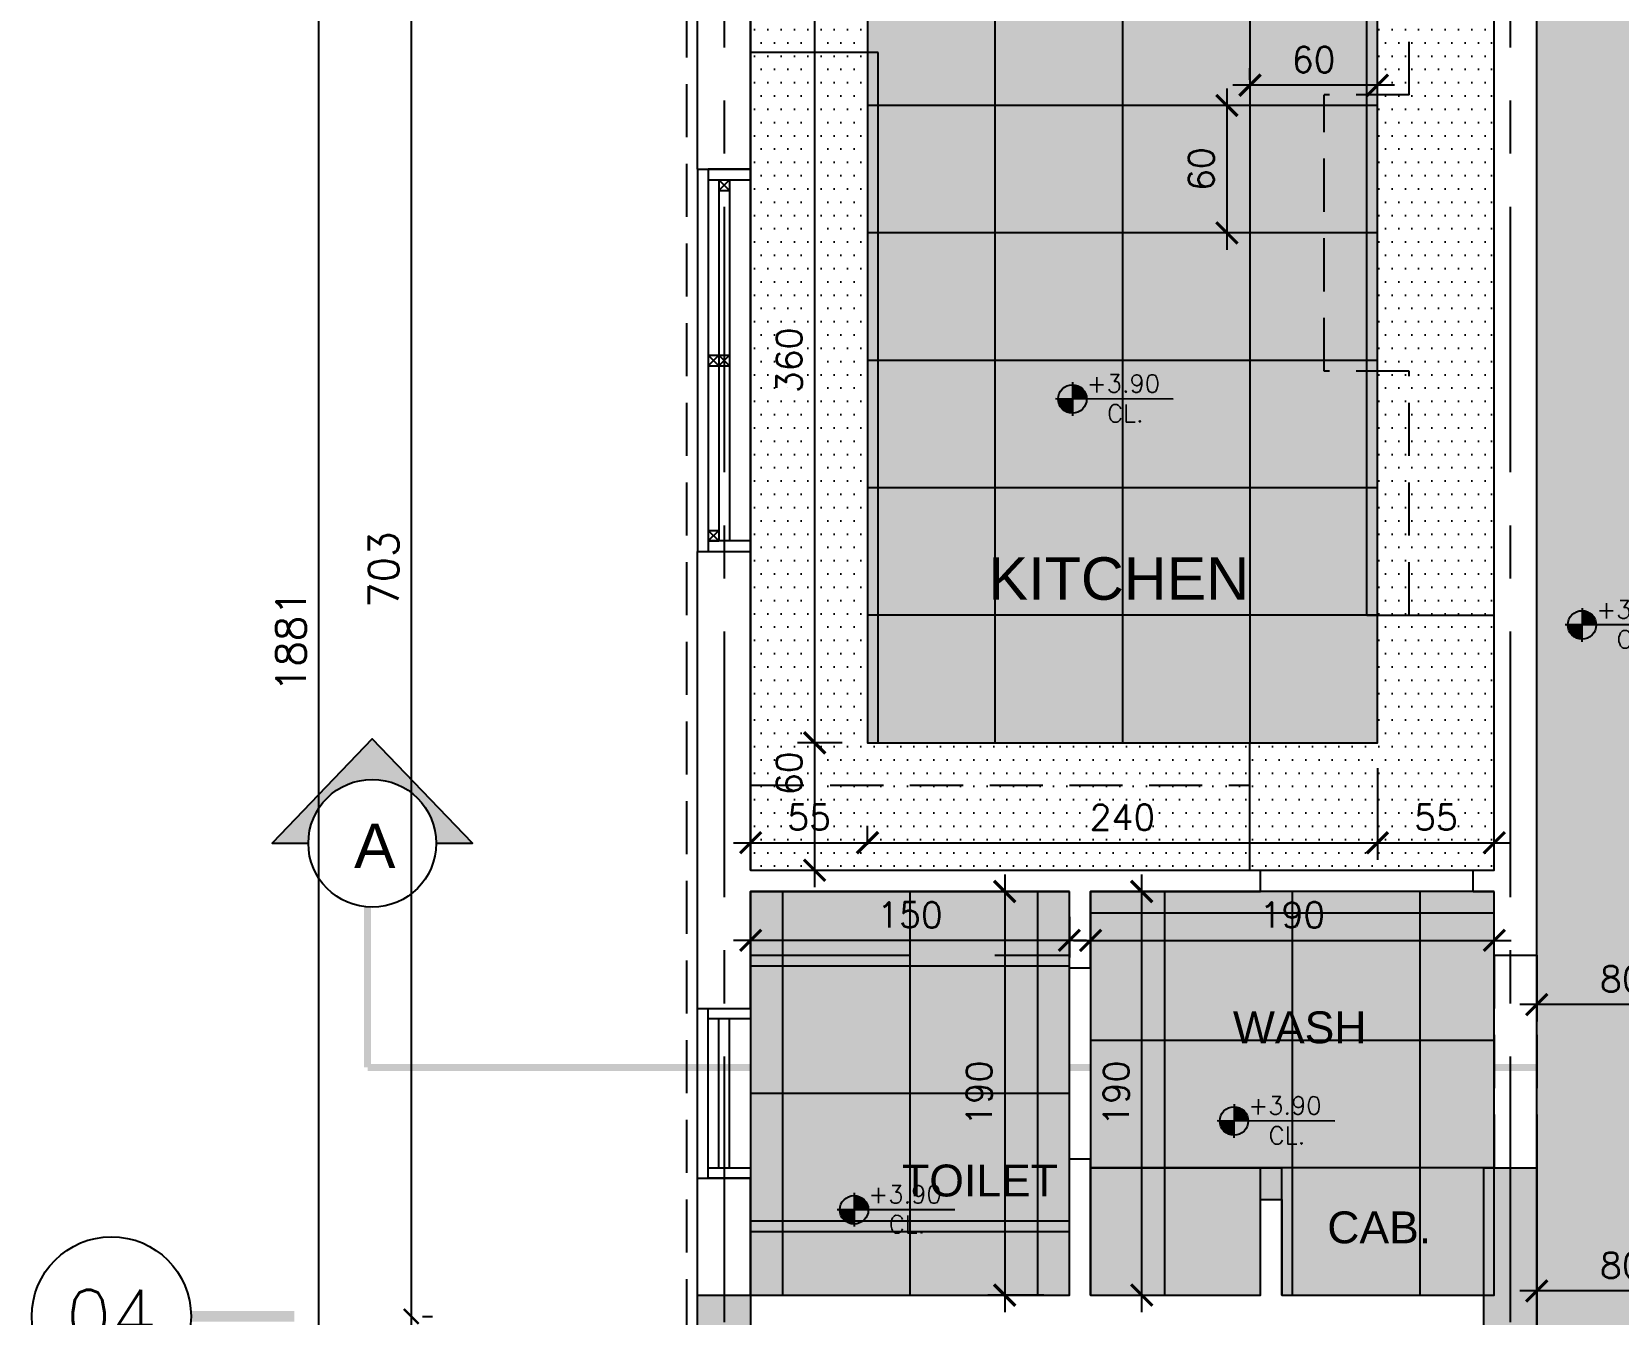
# Model space of a CAD drawing. Header units: centimetres. Extents: x -2093 to 2270, y -944 to 3084.
# Drawn here: x -2093 to -1347, y 1439 to 2043 of the extents above; entities that cross this region are included whole.
import ezdxf
from ezdxf.enums import TextEntityAlignment as Align

# ---------------------------------------------------------------- set-up
doc = ezdxf.new("R2010")
doc.units = ezdxf.units.CM
doc.header["$LTSCALE"] = 100
doc.header["$MEASUREMENT"] = 0
for name, pattern in [('A0-01 FLOOR PLANS$0$HIDDEN', [0.375, 0.25, -0.125]), ('GRID$0$GRID$0$XREF GRID$0$GRIDS$0$CENTER', [2, 1.25, -0.25, 0.25, -0.25]), ('XREF CUTTING LINES$0$DASHDOT', [1, 0.5, -0.25, 0, -0.25])]:
    doc.linetypes.add(name, pattern=pattern)
for name, color, linetype in [('A0-01 FLOOR PLANS$0$COUNTERS', 85, 'Continuous'), ('A0-01 FLOOR PLANS$0$HIDDEN -03', 8, 'A0-01 FLOOR PLANS$0$HIDDEN'), ('A0-01 FLOOR PLANS$0$TEXT', 3, 'Continuous'), ('A0-01 FLOOR PLANS$0$WALL-01', 7, 'Continuous'), ('A0-01 FLOOR PLANS$0$WALL-03', 2, 'Continuous'), ('A0-01 FLOOR PLANS$0$WINDOW', 1, 'Continuous'), ('DIM IN', 1, 'Continuous'), ('FURNITURE', 111, 'Continuous'), ('GRID$0$DIM IN', 1, 'Continuous'), ('GRID$0$XREF GRID', 11, 'GRID$0$GRID$0$XREF GRID$0$GRIDS$0$CENTER'), ('HATCH', 8, 'Continuous'), ('ID_Ceiling_01', 161, 'Continuous'), ('XREF CUTTING LINES$0$SECTION LINE', 6, 'XREF CUTTING LINES$0$DASHDOT'), ('XREF CUTTING LINES$0$WALL SECT LINE', 6, 'XREF CUTTING LINES$0$DASHDOT'), ('XREF GF COL$0$COLUMN', 6, 'Continuous'), ('XREF GF COL$0$COLUMN HATCH', 201, 'Continuous')]:
    doc.layers.add(name, color=color, linetype=linetype)
doc.layers.add('LVL', color=1, linetype='Continuous', true_color=0xff0000)
doc.styles.add('02-Ground$0$ATTRIBUTE', font='ROMANS.shx')
doc.styles.add('22', font='romans.shx')
doc.styles.add('A0-01 FLOOR PLANS$0$ART-PS-1', font='arial.ttf', dxfattribs={"height": 20})
doc.styles.add('GRID$0$GRID$0$XREF GRID$0$GRIDS$0$18', font='romans.shx', dxfattribs={"width": 0.85, "height": 15})
doc.styles.add('GRID$0$ROMANS', font='romans')
doc.styles.add('GRIDS$0$20', font='romans.shx')
doc.styles.add('XREF CUTTING LINES$0$ART', font='arial.ttf')
doc.dimstyles.new('100', dxfattribs={"dimtxt": 12, "dimasz": 10, "dimexe": 8, "dimexo": 12, "dimgap": 6, "dimtad": 1, "dimdec": 0, "dimzin": 0, "dimdsep": 46, "dimtxsty": '22', "dimblk": 'ARCHTICK', "dimcen": 30, "dimdle": 8, "dimclrd": 1, "dimclre": 1, "dimclrt": 2, "dimadec": 0, "dimazin": 0, "dimtfac": 1, "dimtdec": 0, "dimtmove": 2, "dimatfit": 3, "dimldrblk": 'OBLIQUE', "dimfxl": 100, "dimtolj": 1, "dimtzin": 0, "dimarcsym": 0})
doc.dimstyles.new('GRID$0$AS-17-100', dxfattribs={"dimtxt": 14, "dimasz": 7, "dimexe": 10, "dimexo": 25, "dimgap": 6, "dimtad": 1, "dimtoh": 1, "dimdec": 0, "dimdsep": 46, "dimtxsty": 'GRID$0$ROMANS', "dimblk1": 'GRID$0$_ARCHTICK', "dimblk2": 'GRID$0$_ARCHTICK', "dimsah": 1, "dimcen": 25, "dimdle": 10, "dimclrd": 1, "dimclre": 1, "dimclrt": 2, "dimadec": 0, "dimazin": 0, "dimtfac": 1, "dimtdec": 0, "dimtofl": 0, "dimtmove": 2, "dimatfit": 3, "dimldrblk": 'GRID$0$_ARCHTICK', "dimfxl": 1, "dimtolj": 1, "dimtzin": 0, "dimarcsym": 0})

# ---------------------------------------------------------------- blocks, each defined once
blk = doc.blocks.new('A0-01 FLOOR PLANS$0$W05')
at = {"layer": 'A0-01 FLOOR PLANS$0$WINDOW'}
for p, q in [((-650, 1615), (-650, 1445)), ((-645, 1615), (-645, 1445)), ((-645, 1615), (-640, 1615)), ((-640, 1615), (-645, 1610)), ((-645, 1615), (-640, 1610)), ((-640, 1615), (-640, 1445)), ((-630, 1445), (-630, 1615)), ((-645, 1610), (-640, 1610)), ((-650, 1532.5), (-645, 1532.5)), ((-645, 1527.5), (-650, 1532.5)), ((-650, 1527.5), (-645, 1532.5)), ((-645, 1532.5), (-640, 1532.5)), ((-640, 1532.5), (-645, 1527.5)), ((-645, 1532.5), (-640, 1527.5)), ((-650, 1527.5), (-645, 1527.5)), ((-645, 1527.5), (-640, 1527.5)), ((-650, 1450), (-645, 1450)), ((-645, 1450), (-650, 1445)), ((-650, 1450), (-645, 1445)), ((-650, 1445), (-645, 1445))]:
    blk.add_line(p, q, dxfattribs=at)
for points in [[(-650, 1615), (-630, 1615), (-630, 1620), (-650, 1620)], [(-650, 1440), (-630, 1440), (-630, 1445), (-650, 1445)]]:
    blk.add_lwpolyline(points, close=True, dxfattribs=at)
blk = doc.blocks.new('XREF CUTTING LINES')
at = {"layer": 'XREF CUTTING LINES$0$SECTION LINE'}
h = blk.add_hatch(color=251, dxfattribs=at)
edge = h.paths.add_edge_path()
edge.add_line((-1885.97, 1660.69), (-1903, 1660.69))
edge.add_ellipse((-1933.08, 1660.69), major_axis=(-21.27, 21.27), ratio=1, start_angle=225, end_angle=405)
edge.add_line((-1963.16, 1660.69), (-1980.19, 1660.69))
edge.add_line((-1980.19, 1660.69), (-1933.08, 1709.91))
edge.add_line((-1933.08, 1709.91), (-1885.97, 1660.69))
at = {"layer": 'XREF CUTTING LINES$0$SECTION LINE', "color": 2, "linetype": 'Continuous'}
blk.add_lwpolyline([(-1903, 1660.69), (-1885.97, 1660.69), (-1933.08, 1709.91), (-1980.19, 1660.69), (-1963.16, 1660.69)], dxfattribs=at)
blk.add_circle((-1933.08, 1660.69), 30.08, dxfattribs=at)
at = {"layer": 'XREF CUTTING LINES$0$WALL SECT LINE', "const_width": 3.32}
for points in [[(-351.38, 1630.68), (-351.38, 1555.16), (-1935.28, 1555.16)], [(-1935.28, 1555.16), (-1935.28, 1630.68)]]:
    blk.add_lwpolyline(points, dxfattribs=at)
at = {"layer": 'XREF CUTTING LINES$0$SECTION LINE', "color": 2, "style": 'XREF CUTTING LINES$0$ART'}
blk.add_text('A', height=20.9, dxfattribs=at).set_placement((-1931.9, 1659.48), align=Align.MIDDLE_CENTER)
blk = doc.blocks.new('XREF GF COL')
at = {"layer": 'XREF GF COL$0$COLUMN HATCH'}
for points in [[(-11694.7, 1508), (-11719.7, 1508), (-11719.7, 1428), (-11694.7, 1428)], [(-12064.7, 1448), (-12089.7, 1448), (-12089.7, 1368), (-12064.7, 1368)]]:
    blk.add_hatch(color=256, dxfattribs=at).paths.add_polyline_path(points)
at = {"layer": 'XREF GF COL$0$COLUMN'}
for points in [[(-11719.7, 1508), (-11694.7, 1508), (-11694.7, 1428), (-11719.7, 1428)], [(-12089.7, 1448), (-12064.7, 1448), (-12064.7, 1368), (-12089.7, 1368)]]:
    blk.add_lwpolyline(points, close=True, dxfattribs=at)
blk = doc.blocks.new('GRID$0$_ARCHTICK')
at = {"color": 0, "linetype": 'ByBlock', "const_width": 0.15}
blk.add_lwpolyline([(-0.5, -0.5), (0.5, 0.5)], dxfattribs=at)
blk = doc.blocks.new('*D2015')
at = {"layer": 'GRID$0$DIM IN', "color": 1, "lineweight": -2, "transparency": 16777216}
for p, q in [((-1914.76, 2150.98), (-1914.76, 1428)), ((-1909.4, 2140.98), (-1904.76, 2140.98)), ((-1909.4, 1438), (-1904.76, 1438))]:
    blk.add_line(p, q, dxfattribs=at)
at = {"layer": 'GRID$0$DIM IN', "color": 1, "lineweight": -2, "transparency": 16777216, "xscale": 7, "yscale": 7, "zscale": 7}
for p, rotation in [((-1914.76, 2140.98), 90), ((-1914.76, 1438), 270)]:
    blk.add_blockref('GRID$0$_ARCHTICK', p, dxfattribs=dict(at, rotation=rotation))
at = {"layer": 'GRID$0$DIM IN', "color": 2, "transparency": 16777216, "insert": (-1927.76, 1789.49), "char_height": 14, "attachment_point": 5, "rotation": 90, "style": 'GRID$0$ROMANS'}
blk.add_mtext('\\A1;703', dxfattribs=at)
blk = doc.blocks.new('*D2016')
at = {"layer": 'GRID$0$DIM IN', "color": 1, "lineweight": -2, "transparency": 16777216}
for p, q in [((-1914.76, 1448), (-1914.76, 805.5)), ((-1909.4, 1438), (-1904.76, 1438)), ((-1909.4, 815.5), (-1904.76, 815.5))]:
    blk.add_line(p, q, dxfattribs=at)
at = {"layer": 'GRID$0$DIM IN', "color": 1, "lineweight": -2, "transparency": 16777216, "xscale": 7, "yscale": 7, "zscale": 7}
for p, rotation in [((-1914.76, 1438), 90), ((-1914.76, 815.5), 270)]:
    blk.add_blockref('GRID$0$_ARCHTICK', p, dxfattribs=dict(at, rotation=rotation))
at = {"layer": 'GRID$0$DIM IN', "color": 2, "transparency": 16777216, "insert": (-1927.76, 1126.75), "char_height": 14, "attachment_point": 5, "rotation": 90, "style": 'GRID$0$ROMANS'}
blk.add_mtext('\\A1;623', dxfattribs=at)
blk = doc.blocks.new('*D2017')
at = {"layer": 'GRID$0$DIM IN', "color": 1, "lineweight": -2, "transparency": 16777216}
for p, q in [((-1958.3, 805.5), (-1958.3, 2706.16)), ((-1967.02, 2696.16), (-1948.3, 2696.16)), ((-1967.02, 815.5), (-1948.3, 815.5))]:
    blk.add_line(p, q, dxfattribs=at)
at = {"layer": 'GRID$0$DIM IN', "color": 1, "lineweight": -2, "transparency": 16777216, "xscale": 7, "yscale": 7, "zscale": 7}
for p, rotation in [((-1958.3, 2696.16), 90), ((-1958.3, 815.5), 270)]:
    blk.add_blockref('GRID$0$_ARCHTICK', p, dxfattribs=dict(at, rotation=rotation))
at = {"layer": 'GRID$0$DIM IN', "color": 2, "transparency": 16777216, "insert": (-1971.3, 1755.83), "char_height": 14, "attachment_point": 5, "rotation": 90, "style": 'GRID$0$ROMANS'}
blk.add_mtext('\\A1;1881', dxfattribs=at)
blk = doc.blocks.new('A0-01 FLOOR PLANS$0$ALW05')
at = {"layer": 'A0-01 FLOOR PLANS$0$WINDOW'}
for p, q in [((-1775, 2578), (-1775, 2648)), ((-1770, 2578), (-1770, 2648)), ((-1765, 2578), (-1765, 2648)), ((-1755, 2648), (-1755, 2578))]:
    blk.add_line(p, q, dxfattribs=at)
for points in [[(-1775, 2653), (-1755, 2653), (-1755, 2648), (-1775, 2648)], [(-1775, 2578), (-1755, 2578), (-1755, 2573), (-1775, 2573)]]:
    blk.add_lwpolyline(points, close=True, dxfattribs=at)
blk = doc.blocks.new('_ARCHTICK')
at = {"color": 0, "linetype": 'ByBlock', "const_width": 0.15}
blk.add_lwpolyline([(-0.5, -0.5), (0.5, 0.5)], dxfattribs=at)
blk = doc.blocks.new('*D32')
at = {"layer": 'DIM IN', "color": 1, "lineweight": -2, "transparency": 16777216}
for p, q in [((-1385, 1596), (-1385, 1576.78)), ((-1305, 1596), (-1305, 1576.78)), ((-1297, 1584.78), (-1393, 1584.78))]:
    blk.add_line(p, q, dxfattribs=at)
at = {"layer": 'DIM IN', "color": 1, "lineweight": -2, "transparency": 16777216, "xscale": 10, "yscale": 10, "zscale": 10, "rotation": 180}
blk.add_blockref('_ARCHTICK', (-1385, 1584.78), dxfattribs=at)
at = {"layer": 'DIM IN', "color": 1, "lineweight": -2, "transparency": 16777216, "xscale": 10, "yscale": 10, "zscale": 10}
blk.add_blockref('_ARCHTICK', (-1305, 1584.78), dxfattribs=at)
at = {"layer": 'DIM IN', "color": 2, "transparency": 16777216, "insert": (-1345, 1596.78), "char_height": 12, "attachment_point": 5, "style": '22'}
blk.add_mtext('\\A1;80', dxfattribs=at)
blk = doc.blocks.new('_OBLIQUE')
at = {"color": 0, "linetype": 'ByBlock'}
blk.add_line((-0.5, -0.5), (0.5, 0.5), dxfattribs=at)
blk = doc.blocks.new('*D35')
at = {"layer": 'DIM IN', "color": 1, "lineweight": -2, "transparency": 16777216}
for p, q in [((-1385, 1440), (-1385, 1457.98)), ((-1305, 1440), (-1305, 1457.98)), ((-1297, 1449.98), (-1393, 1449.98))]:
    blk.add_line(p, q, dxfattribs=at)
at = {"layer": 'DIM IN', "color": 1, "lineweight": -2, "transparency": 16777216, "xscale": 10, "yscale": 10, "zscale": 10, "rotation": 180}
blk.add_blockref('_ARCHTICK', (-1385, 1449.98), dxfattribs=at)
at = {"layer": 'DIM IN', "color": 1, "lineweight": -2, "transparency": 16777216, "xscale": 10, "yscale": 10, "zscale": 10}
blk.add_blockref('_ARCHTICK', (-1305, 1449.98), dxfattribs=at)
at = {"layer": 'DIM IN', "color": 2, "transparency": 16777216, "insert": (-1345, 1461.98), "char_height": 12, "attachment_point": 5, "style": '22'}
blk.add_mtext('\\A1;80', dxfattribs=at)
blk = doc.blocks.new('*D51')
at = {"layer": 'DIM IN', "color": 1, "lineweight": -2, "transparency": 16777216}
for p, q in [((-1724.88, 2076), (-1724.88, 1700)), ((-1712, 2068), (-1732.88, 2068)), ((-1712, 1708), (-1732.88, 1708))]:
    blk.add_line(p, q, dxfattribs=at)
at = {"layer": 'DIM IN', "color": 1, "lineweight": -2, "transparency": 16777216, "xscale": 10, "yscale": 10, "zscale": 10}
for p, rotation in [((-1724.88, 2068), 90), ((-1724.88, 1708), 270)]:
    blk.add_blockref('_ARCHTICK', p, dxfattribs=dict(at, rotation=rotation))
at = {"layer": 'DIM IN', "color": 2, "transparency": 16777216, "insert": (-1736.88, 1888), "char_height": 12, "attachment_point": 5, "rotation": 90, "style": '22'}
blk.add_mtext('\\A1;360', dxfattribs=at)
blk = doc.blocks.new('*D52')
at = {"layer": 'DIM IN', "color": 1, "lineweight": -2, "transparency": 16777216}
for p, q in [((-1724.88, 1716), (-1724.88, 1640)), ((-1712, 1708), (-1732.88, 1708)), ((-1743, 1648), (-1716.88, 1648))]:
    blk.add_line(p, q, dxfattribs=at)
at = {"layer": 'DIM IN', "color": 1, "lineweight": -2, "transparency": 16777216, "xscale": 10, "yscale": 10, "zscale": 10}
for p, rotation in [((-1724.88, 1708), 90), ((-1724.88, 1648), 270)]:
    blk.add_blockref('_ARCHTICK', p, dxfattribs=dict(at, rotation=rotation))
at = {"layer": 'DIM IN', "color": 2, "transparency": 16777216, "insert": (-1736.88, 1693.66), "char_height": 12, "attachment_point": 5, "rotation": 90, "style": '22'}
blk.add_mtext('\\A1;60', dxfattribs=at)
blk = doc.blocks.new('*D53')
at = {"layer": 'DIM IN', "color": 1, "lineweight": -2, "transparency": 16777216}
for p, q in [((-1755, 1660), (-1755, 1668.96)), ((-1700, 1660), (-1700, 1668.96)), ((-1763, 1660.96), (-1692, 1660.96))]:
    blk.add_line(p, q, dxfattribs=at)
at = {"layer": 'DIM IN', "color": 1, "lineweight": -2, "transparency": 16777216, "xscale": 10, "yscale": 10, "zscale": 10, "rotation": 180}
blk.add_blockref('_ARCHTICK', (-1755, 1660.96), dxfattribs=at)
at = {"layer": 'DIM IN', "color": 1, "lineweight": -2, "transparency": 16777216, "xscale": 10, "yscale": 10, "zscale": 10}
blk.add_blockref('_ARCHTICK', (-1700, 1660.96), dxfattribs=at)
at = {"layer": 'DIM IN', "color": 2, "transparency": 16777216, "insert": (-1727.5, 1672.96), "char_height": 12, "attachment_point": 5, "style": '22'}
blk.add_mtext('\\A1;55', dxfattribs=at)
blk = doc.blocks.new('*D54')
at = {"layer": 'DIM IN', "color": 1, "lineweight": -2, "transparency": 16777216}
for p, q in [((-1460, 1696), (-1460, 1652.96)), ((-1700, 1660), (-1700, 1668.96)), ((-1708, 1660.96), (-1452, 1660.96))]:
    blk.add_line(p, q, dxfattribs=at)
at = {"layer": 'DIM IN', "color": 1, "lineweight": -2, "transparency": 16777216, "xscale": 10, "yscale": 10, "zscale": 10, "rotation": 180}
blk.add_blockref('_ARCHTICK', (-1700, 1660.96), dxfattribs=at)
at = {"layer": 'DIM IN', "color": 1, "lineweight": -2, "transparency": 16777216, "xscale": 10, "yscale": 10, "zscale": 10}
blk.add_blockref('_ARCHTICK', (-1460, 1660.96), dxfattribs=at)
at = {"layer": 'DIM IN', "color": 2, "transparency": 16777216, "insert": (-1580, 1672.96), "char_height": 12, "attachment_point": 5, "style": '22'}
blk.add_mtext('\\A1;240', dxfattribs=at)
blk = doc.blocks.new('*D55')
at = {"layer": 'DIM IN', "color": 1, "lineweight": -2, "transparency": 16777216}
for p, q in [((-1460, 1696), (-1460, 1652.96)), ((-1405, 1660), (-1405, 1668.96)), ((-1468, 1660.96), (-1397, 1660.96))]:
    blk.add_line(p, q, dxfattribs=at)
at = {"layer": 'DIM IN', "color": 1, "lineweight": -2, "transparency": 16777216, "xscale": 10, "yscale": 10, "zscale": 10, "rotation": 180}
blk.add_blockref('_ARCHTICK', (-1460, 1660.96), dxfattribs=at)
at = {"layer": 'DIM IN', "color": 1, "lineweight": -2, "transparency": 16777216, "xscale": 10, "yscale": 10, "zscale": 10}
blk.add_blockref('_ARCHTICK', (-1405, 1660.96), dxfattribs=at)
at = {"layer": 'DIM IN', "color": 2, "transparency": 16777216, "insert": (-1432.5, 1672.96), "char_height": 12, "attachment_point": 5, "style": '22'}
blk.add_mtext('\\A1;55', dxfattribs=at)
blk = doc.blocks.new('*D56')
at = {"layer": 'DIM IN', "color": 1, "lineweight": -2, "transparency": 16777216}
for p, q in [((-1520, 2020), (-1520, 2025.53)), ((-1460, 2020), (-1460, 2025.53)), ((-1452, 2017.53), (-1528, 2017.53))]:
    blk.add_line(p, q, dxfattribs=at)
at = {"layer": 'DIM IN', "color": 1, "lineweight": -2, "transparency": 16777216, "xscale": 10, "yscale": 10, "zscale": 10, "rotation": 180}
blk.add_blockref('_ARCHTICK', (-1520, 2017.53), dxfattribs=at)
at = {"layer": 'DIM IN', "color": 1, "lineweight": -2, "transparency": 16777216, "xscale": 10, "yscale": 10, "zscale": 10}
blk.add_blockref('_ARCHTICK', (-1460, 2017.53), dxfattribs=at)
at = {"layer": 'DIM IN', "color": 2, "transparency": 16777216, "insert": (-1490, 2029.53), "char_height": 12, "attachment_point": 5, "style": '22'}
blk.add_mtext('\\A1;60', dxfattribs=at)
blk = doc.blocks.new('*D57')
at = {"layer": 'DIM IN', "color": 1, "lineweight": -2, "transparency": 16777216}
for p, q in [((-1530.87, 2016), (-1530.87, 1940)), ((-1532, 2008), (-1538.87, 2008)), ((-1532, 1948), (-1538.87, 1948))]:
    blk.add_line(p, q, dxfattribs=at)
at = {"layer": 'DIM IN', "color": 1, "lineweight": -2, "transparency": 16777216, "xscale": 10, "yscale": 10, "zscale": 10}
for p, rotation in [((-1530.87, 2008), 90), ((-1530.87, 1948), 270)]:
    blk.add_blockref('_ARCHTICK', p, dxfattribs=dict(at, rotation=rotation))
at = {"layer": 'DIM IN', "color": 2, "transparency": 16777216, "insert": (-1542.87, 1978), "char_height": 12, "attachment_point": 5, "rotation": 90, "style": '22'}
blk.add_mtext('\\A1;60', dxfattribs=at)
blk = doc.blocks.new('*D58')
at = {"layer": 'DIM IN', "color": 1, "lineweight": -2, "transparency": 16777216}
for p, q in [((-1755, 1626), (-1755, 1607)), ((-1605, 1626), (-1605, 1607)), ((-1597, 1615), (-1763, 1615))]:
    blk.add_line(p, q, dxfattribs=at)
at = {"layer": 'DIM IN', "color": 1, "lineweight": -2, "transparency": 16777216, "xscale": 10, "yscale": 10, "zscale": 10, "rotation": 180}
blk.add_blockref('_ARCHTICK', (-1755, 1615), dxfattribs=at)
at = {"layer": 'DIM IN', "color": 1, "lineweight": -2, "transparency": 16777216, "xscale": 10, "yscale": 10, "zscale": 10}
blk.add_blockref('_ARCHTICK', (-1605, 1615), dxfattribs=at)
at = {"layer": 'DIM IN', "color": 2, "transparency": 16777216, "insert": (-1680, 1627), "char_height": 12, "attachment_point": 5, "style": '22'}
blk.add_mtext('\\A1;150', dxfattribs=at)
blk = doc.blocks.new('*D59')
at = {"layer": 'DIM IN', "color": 1, "lineweight": -2, "transparency": 16777216}
for p, q in [((-1635.44, 1646), (-1635.44, 1440)), ((-1617, 1638), (-1643.44, 1638)), ((-1617, 1448), (-1643.44, 1448))]:
    blk.add_line(p, q, dxfattribs=at)
at = {"layer": 'DIM IN', "color": 1, "lineweight": -2, "transparency": 16777216, "xscale": 10, "yscale": 10, "zscale": 10}
for p, rotation in [((-1635.44, 1638), 90), ((-1635.44, 1448), 270)]:
    blk.add_blockref('_ARCHTICK', p, dxfattribs=dict(at, rotation=rotation))
at = {"layer": 'DIM IN', "color": 2, "transparency": 16777216, "insert": (-1647.44, 1543), "char_height": 12, "attachment_point": 5, "rotation": 90, "style": '22'}
blk.add_mtext('\\A1;190', dxfattribs=at)
blk = doc.blocks.new('02-Ground$0$A$C4F2068BA')
h = blk.add_hatch(color=8)
h.dxf.hatch_style = 1
h.paths.add_polyline_path([(0.4, 0.6), (0.4, 0.4), (0.6, 0.4, 0.414214)])
h = blk.add_hatch(color=8)
h.dxf.hatch_style = 1
h.paths.add_polyline_path([(0.4, 0.4), (0.2, 0.4, 0.414214), (0.4, 0.2)])
for p, q in [((0.4, 0.637), (0.4, 0.163)), ((1.816, 0.4), (0.163, 0.4))]:
    blk.add_line(p, q)
blk.add_circle((0.4, 0.4), 0.2)
blk = doc.blocks.new('02-Ground$0$123')
at = {"ltscale": 0.1}
blk.add_blockref('02-Ground$0$A$C4F2068BA', (-0.4, -0.4), dxfattribs=at)
blk = doc.blocks.new('02-Ground$0$LEVEL- PLAN')
at = {"ltscale": 0.1}
blk.add_blockref('02-Ground$0$123', (0, 0), dxfattribs=at)
at = {"ltscale": 0.1, "style": '02-Ground$0$ATTRIBUTE', "width": 0.8, "flags": 4}
blk.add_attdef('%%P0.00', (0.203, 0.093), '', height=0.25, dxfattribs=at)
blk.add_attdef('LVL', text='', height=0.25, dxfattribs=at).set_placement((0.745, -0.327), align=Align.CENTER)
blk = doc.blocks.new('*D75')
at = {"layer": 'DIM IN', "color": 1, "lineweight": -2, "transparency": 16777216}
for p, q in [((-1595, 1627), (-1595, 1623)), ((-1603, 1615), (-1397, 1615)), ((-1405, 1603), (-1405, 1607))]:
    blk.add_line(p, q, dxfattribs=at)
at = {"layer": 'DIM IN', "color": 1, "lineweight": -2, "transparency": 16777216, "xscale": 10, "yscale": 10, "zscale": 10, "rotation": 180}
blk.add_blockref('_ARCHTICK', (-1595, 1615), dxfattribs=at)
at = {"layer": 'DIM IN', "color": 1, "lineweight": -2, "transparency": 16777216, "xscale": 10, "yscale": 10, "zscale": 10}
blk.add_blockref('_ARCHTICK', (-1405, 1615), dxfattribs=at)
at = {"layer": 'DIM IN', "color": 2, "transparency": 16777216, "insert": (-1500, 1627), "char_height": 12, "attachment_point": 5, "style": '22'}
blk.add_mtext('\\A1;190', dxfattribs=at)
blk = doc.blocks.new('*D76')
at = {"layer": 'DIM IN', "color": 1, "lineweight": -2, "transparency": 16777216}
for p, q in [((-1570.93, 1440), (-1570.93, 1646)), ((-1583, 1638), (-1562.93, 1638)), ((-1583, 1448), (-1562.93, 1448))]:
    blk.add_line(p, q, dxfattribs=at)
at = {"layer": 'DIM IN', "color": 1, "lineweight": -2, "transparency": 16777216, "xscale": 10, "yscale": 10, "zscale": 10}
for p, rotation in [((-1570.93, 1638), 90), ((-1570.93, 1448), 270)]:
    blk.add_blockref('_ARCHTICK', p, dxfattribs=dict(at, rotation=rotation))
at = {"layer": 'DIM IN', "color": 2, "transparency": 16777216, "insert": (-1582.93, 1543), "char_height": 12, "attachment_point": 5, "rotation": 90, "style": '22'}
blk.add_mtext('\\A1;190', dxfattribs=at)
blk = doc.blocks.new('GRID')
at = {"layer": 'GRID$0$XREF GRID'}
for p, q in [((-1767.5, 2960.33, 0), (-1767.5, 522.76)), ((-1397.5, 2960.33, 0), (-1397.5, 522.76, 0))]:
    blk.add_line(p, q, dxfattribs=at)
at = {"layer": 'GRID$0$XREF GRID', "color": 3, "linetype": 'Continuous', "const_width": 5}
blk.add_lwpolyline([(-1969.8, 1438), (-2018.36, 1438)], dxfattribs=at)
at = {"layer": 'GRID$0$XREF GRID', "color": 3, "linetype": 'Continuous'}
blk.add_circle((-2055.86, 1438), 37.5, dxfattribs=at)
at = {"layer": 'GRID$0$XREF GRID', "color": 4, "linetype": 'Continuous', "style": 'GRID$0$GRID$0$XREF GRID$0$GRIDS$0$18'}
blk.add_text('04', height=25, dxfattribs=at).set_placement((-2055.86, 1438), align=Align.MIDDLE)
at = {"layer": 'GRID$0$DIM IN'}
for base, p1, p2, picture, middle in [((-1958.3, 2696.16), (-1992.02, 815.5), (-1992.02, 2696.16), '*D2017', (-1971.3, 1755.83)), ((-1914.76, 1438), (-1934.4, 2140.98), (-1934.4, 1438), '*D2015', (-1927.76, 1789.49)), ((-1914.75702633, 815.5), (-1934.39588829, 1438), (-1934.39588829, 815.5), '*D2016', (-1927.75702633, 1126.75))]:
    dim = blk.add_linear_dim(base=base, p1=p1, p2=p2, angle=90, dimstyle='GRID$0$AS-17-100', dxfattribs=at)
    dim.commit()
    dim.dimension.update_dxf_attribs({"geometry": picture, "text_midpoint": middle})
blk = doc.blocks.new('A0-01 FLOOR PLANS')
at = {"layer": 'A0-01 FLOOR PLANS$0$COUNTERS'}
for p, q in [((-1465, 1768), (-1465, 2128)), ((-1695, 2033), (-1755, 2033)), ((-1695, 1708), (-1695, 2033)), ((-1465, 1768), (-1405, 1768)), ((-1695, 1708), (-1519.98, 1708)), ((-1519.98, 1648), (-1519.98, 1708)), ((-1755, 1608), (-1680, 1608)), ((-1640, 1608), (-1605, 1608)), ((-1595, 1508), (-1515, 1508)), ((-1755, 1478), (-1605, 1478))]:
    blk.add_line(p, q, dxfattribs=at)
at = {"layer": 'A0-01 FLOOR PLANS$0$COUNTERS', "linetype": 'A0-01 FLOOR PLANS$0$HIDDEN'}
for p, q in [((-1445, 2013), (-1445, 2128)), ((-1485, 1883), (-1485, 2013)), ((-1445, 2013), (-1485, 2013)), ((-1445, 1883), (-1485, 1883)), ((-1445, 1768), (-1445, 1883)), ((-1755, 1688), (-1519.98, 1688))]:
    blk.add_line(p, q, dxfattribs=at)
at = {"layer": 'A0-01 FLOOR PLANS$0$HIDDEN -03'}
for p, q in [((-1785, 793), (-1785, 2713)), ((-1405, 1608), (-1405, 1508)), ((-1385, 1608), (-1385, 1508))]:
    blk.add_line(p, q, dxfattribs=at)
at = {"layer": 'A0-01 FLOOR PLANS$0$WALL-01'}
for p, q in [((-1780, 1978), (-1780, 2163)), ((-1755, 1978), (-1755, 2128)), ((-1405, 1648), (-1405, 2128)), ((-1385, 1608), (-1385, 2128)), ((-1780, 1978), (-1755, 1978)), ((-1780, 1798), (-1755, 1798)), ((-1780, 1583), (-1780, 1798)), ((-1755, 1648), (-1755, 1798)), ((-1755, 1648), (-1514.98, 1648)), ((-1514.98, 1638), (-1514.98, 1648)), ((-1415, 1638), (-1415, 1648)), ((-1415, 1648), (-1405, 1648)), ((-1755, 1638), (-1605, 1638)), ((-1755, 1583), (-1755, 1638)), ((-1605, 1602.12), (-1605, 1638)), ((-1595, 1602.12), (-1595, 1638)), ((-1595, 1638), (-1514.98, 1638)), ((-1415, 1638), (-1405, 1638)), ((-1405, 1608), (-1405, 1638)), ((-1405, 1608), (-1385, 1608)), ((-1605, 1602.12), (-1595, 1602.12)), ((-1780, 1583), (-1755, 1583)), ((-1605, 1448), (-1605, 1512.14)), ((-1605, 1512.14), (-1595, 1512.14)), ((-1595, 1448), (-1595, 1512.14)), ((-1780, 1503), (-1755, 1503)), ((-1780, 1358), (-1780, 1503)), ((-1755, 1448), (-1755, 1503)), ((-1515, 1448), (-1515, 1508)), ((-1515, 1508), (-1505, 1508)), ((-1505, 1448), (-1505, 1508)), ((-1405, 1448), (-1405, 1508)), ((-1405, 1508), (-1385, 1508)), ((-1385, 1428), (-1385, 1508)), ((-1755, 1448), (-1605, 1448)), ((-1595, 1448), (-1515, 1448)), ((-1505, 1448), (-1405, 1448))]:
    blk.add_line(p, q, dxfattribs=at)
at = {"layer": 'A0-01 FLOOR PLANS$0$WALL-03'}
for p, q in [((-1780, 1978), (-1780, 1798)), ((-1780, 1503), (-1780, 1583))]:
    blk.add_line(p, q, dxfattribs=at)
at = {"layer": 'A0-01 FLOOR PLANS$0$WALL-01'}
blk.add_blockref('GRID', (0, 0), dxfattribs=at)
at = {"layer": 'A0-01 FLOOR PLANS$0$WINDOW'}
for name, p in [('XREF CUTTING LINES', (0, 0)), ('XREF GF COL', (10309.7, 0)), ('A0-01 FLOOR PLANS$0$W05', (-1125, 358)), ('A0-01 FLOOR PLANS$0$ALW05', (0, -1070))]:
    blk.add_blockref(name, p, dxfattribs=at)
at = {"layer": 'A0-01 FLOOR PLANS$0$TEXT', "style": 'A0-01 FLOOR PLANS$0$ART-PS-1'}
for s, height, p in [('KITCHEN', 20, (-1643.02, 1775.31)), ('WASH', 15, (-1528.02, 1566.57)), ('TOILET', 15, (-1683.72, 1494.46)), ('CAB.', 15, (-1483.6, 1472.41))]:
    blk.add_text(s, height=height, dxfattribs=at).set_placement(p)

msp = doc.modelspace()

# ---------------------------------------------------------------- hatches: boundary and pattern name
at = {"layer": 'HATCH'}
h = msp.add_hatch(dxfattribs=at)
h.set_pattern_fill('DOTS', color=2, scale=100)
h.paths.add_polyline_path([(-1460, 2068), (-1700, 2068), (-1700, 1708), (-1460, 1708)], flags=16)
h.paths.add_polyline_path([(-1405, 2128), (-1755, 2128), (-1755, 1648), (-1405, 1648)])
h = msp.add_hatch(dxfattribs=at)
h.set_pattern_fill('DOTS', color=2, scale=100)
h.paths.add_polyline_path([(-980, 2108), (-980, 1088), (-1385, 1088), (-1385, 848), (-1755, 848), (-1755, 1428), (-1385, 1428), (-1385, 2108)])
h.paths.add_polyline_path([(-1675, 1348), (-1465, 1348), (-1465, 928), (-1675, 928)], flags=16)
h.paths.add_polyline_path([(-1060, 1428), (-1305, 1428), (-1305, 1168), (-1060, 1168)], flags=16)
h.paths.add_polyline_path([(-1060, 1608), (-1305, 1608), (-1305, 2028), (-1060, 2028)], flags=16)
h = msp.add_hatch(color=8, dxfattribs=at)
h.dxf.hatch_style = 1
h.paths.add_polyline_path([(-1460, 2068), (-1700, 2068), (-1700, 1708), (-1460, 1708)])
h = msp.add_hatch(color=8, dxfattribs=at)
h.dxf.hatch_style = 1
h.paths.add_polyline_path([(-1605, 1638), (-1755, 1638), (-1755, 1448), (-1605, 1448)])
h = msp.add_hatch(color=8, dxfattribs=at)
h.dxf.hatch_style = 1
h.paths.add_polyline_path([(-1405, 1638), (-1595, 1638), (-1595, 1448), (-1515, 1448), (-1515, 1493), (-1505, 1493), (-1505, 1448), (-1405, 1448)])

# ---------------------------------------------------------------- linework, layer by layer
at = {"layer": 'ID_Ceiling_01'}
for p, q in [((-1640, 2068), (-1640, 1708)), ((-1580, 2068), (-1580, 1708)), ((-1520, 2068), (-1520, 1708)), ((-1460, 2008), (-1700, 2008)), ((-1460, 1948), (-1700, 1948)), ((-1460, 1888), (-1700, 1888)), ((-1460, 1828), (-1700, 1828)), ((-1460, 1768), (-1700, 1768)), ((-1740, 1638), (-1740, 1448)), ((-1680, 1638), (-1680, 1448)), ((-1620, 1638), (-1620, 1448)), ((-1560, 1448), (-1560, 1638)), ((-1500, 1448), (-1500, 1638)), ((-1440, 1638), (-1440, 1448)), ((-1595, 1627.95), (-1405, 1627.95)), ((-1755, 1603), (-1605, 1603)), ((-1595, 1567.95), (-1405, 1567.95)), ((-1755, 1543), (-1605, 1543)), ((-1405, 1507.95), (-1595, 1507.95)), ((-1755, 1483), (-1605, 1483))]:
    msp.add_line(p, q, dxfattribs=at)
for points in [[(-1405, 2128), (-1755, 2128), (-1755, 1648), (-1405, 1648)], [(-980, 2108), (-980, 1088), (-1385, 1088), (-1385, 848), (-1755, 848), (-1755, 1428), (-1385, 1428), (-1385, 2108)], [(-1460, 2068), (-1700, 2068), (-1700, 1708), (-1460, 1708)], [(-1605, 1638), (-1755, 1638), (-1755, 1448), (-1605, 1448)], [(-1405, 1638), (-1595, 1638), (-1595, 1448), (-1515, 1448), (-1515, 1493), (-1505, 1493), (-1505, 1448), (-1405, 1448)]]:
    msp.add_lwpolyline(points, close=True, dxfattribs=at)

# ---------------------------------------------------------------- block references
at = {"layer": 'FURNITURE'}
msp.add_blockref('A0-01 FLOOR PLANS', (0, 0), dxfattribs=at)
at = {"layer": 'LVL'}
ref = msp.add_blockref('02-Ground$0$LEVEL- PLAN', (-1603.56, 1869.84), dxfattribs=dict(at, xscale=33.46645937920196, yscale=33.46645937920196, zscale=33.46645937920196, rotation=359.9470003599918))
ref.add_attrib('%%P0.00', '+3.90', (-1596.77, 1872.93), dxfattribs={"layer": '0', "ltscale": 0.1, "height": 8.367, "rotation": 359.947, "style": 'GRIDS$0$20'})
ref.add_attrib('LVL', 'CL.', dxfattribs={"layer": '0', "ltscale": 0.1, "height": 8.367, "rotation": 359.947, "style": 'GRIDS$0$20'}).set_placement((-1578.64, 1858.87), align=Align.CENTER)
ref = msp.add_blockref('02-Ground$0$LEVEL- PLAN', (-1363.72, 1763.48), dxfattribs=dict(at, xscale=33.46645937920196, yscale=33.46645937920196, zscale=33.46645937920196, rotation=359.9470003599918))
ref.add_attrib('%%P0.00', '+3.90', (-1356.93, 1766.57), dxfattribs={"layer": '0', "ltscale": 0.1, "height": 8.367, "rotation": 359.947, "style": 'GRIDS$0$20'})
ref.add_attrib('LVL', 'CL.', dxfattribs={"layer": '0', "ltscale": 0.1, "height": 8.367, "rotation": 359.947, "style": 'GRIDS$0$20'}).set_placement((-1338.8, 1752.51), align=Align.CENTER)
ref = msp.add_blockref('02-Ground$0$LEVEL- PLAN', (-1527.51, 1529.99), dxfattribs=dict(at, xscale=33.46645937920196, yscale=33.46645937920196, zscale=33.46645937920196, rotation=359.9470003599918))
ref.add_attrib('%%P0.00', '+3.90', (-1520.72, 1533.09), dxfattribs={"layer": '0', "ltscale": 0.1, "height": 8.367, "rotation": 359.947, "style": 'GRIDS$0$20'})
ref.add_attrib('LVL', 'CL.', dxfattribs={"layer": '0', "ltscale": 0.1, "height": 8.367, "rotation": 359.947, "style": 'GRIDS$0$20'}).set_placement((-1502.58, 1519.02), align=Align.CENTER)
ref = msp.add_blockref('02-Ground$0$LEVEL- PLAN', (-1706.32, 1488.17), dxfattribs=dict(at, xscale=33.46645937920196, yscale=33.46645937920196, zscale=33.46645937920196, rotation=359.9470003599918))
ref.add_attrib('%%P0.00', '+3.90', (-1699.53, 1491.27), dxfattribs={"layer": '0', "ltscale": 0.1, "height": 8.367, "rotation": 359.947, "style": 'GRIDS$0$20'})
ref.add_attrib('LVL', 'CL.', dxfattribs={"layer": '0', "ltscale": 0.1, "height": 8.367, "rotation": 359.947, "style": 'GRIDS$0$20'}).set_placement((-1681.4, 1477.2), align=Align.CENTER)

# ---------------------------------------------------------------- dimensions: what is measured, and where the dimension line sits
at = {"layer": 'DIM IN'}
for base, p1, p2, picture, middle in [((-1724.88, 1708), (-1700, 2068), (-1700, 1708), '*D51', (-1736.88, 1888)), ((-1530.87, 1948), (-1520, 2008), (-1520, 1948), '*D57', (-1542.87, 1978)), ((-1635.44, 1448), (-1605, 1638), (-1605, 1448), '*D59', (-1647.44, 1543)), ((-1570.93, 1638), (-1595, 1448), (-1595, 1638), '*D76', (-1582.93, 1543))]:
    dim = msp.add_linear_dim(base=base, p1=p1, p2=p2, angle=90, dimstyle='100', override={"dimfxl": 0.075}, dxfattribs=at)
    dim.commit()
    dim.dimension.update_dxf_attribs({"geometry": picture, "text_midpoint": middle})
for base, p1, p2, picture, middle in [((-1520, 2017.53), (-1460, 2008), (-1520, 2008), '*D56', (-1490, 2029.53)), ((-1460, 1660.96), (-1700, 1648), (-1460, 1708), '*D54', (-1580, 1672.96)), ((-1405, 1660.96), (-1460, 1708), (-1405, 1648), '*D55', (-1432.5, 1672.96)), ((-1700, 1660.96), (-1755, 1648), (-1700, 1648), '*D53', (-1727.5, 1672.96)), ((-1755, 1615), (-1605, 1638), (-1755, 1638), '*D58', (-1680, 1627)), ((-1405, 1615), (-1595, 1615), (-1405, 1615), '*D75', (-1500, 1627)), ((-1385, 1584.78), (-1305, 1608), (-1385, 1608), '*D32', (-1345, 1596.78)), ((-1385, 1449.98), (-1305, 1428), (-1385, 1428), '*D35', (-1345, 1461.98))]:
    dim = msp.add_linear_dim(base=base, p1=p1, p2=p2, dimstyle='100', override={"dimfxl": 0.075}, dxfattribs=at)
    dim.commit()
    dim.dimension.update_dxf_attribs({"geometry": picture, "text_midpoint": middle})
dim = msp.add_linear_dim(base=(-1724.88, 1648), p1=(-1700, 1708), p2=(-1755, 1648), angle=90, dimstyle='100', override={"dimfxl": 0.075}, dxfattribs=at)
dim.commit()
dim.dimension.update_dxf_attribs({"geometry": '*D52', "text_midpoint": (-1736.88, 1693.66), "dimtype": 160})

doc.saveas('drawing.dxf')
